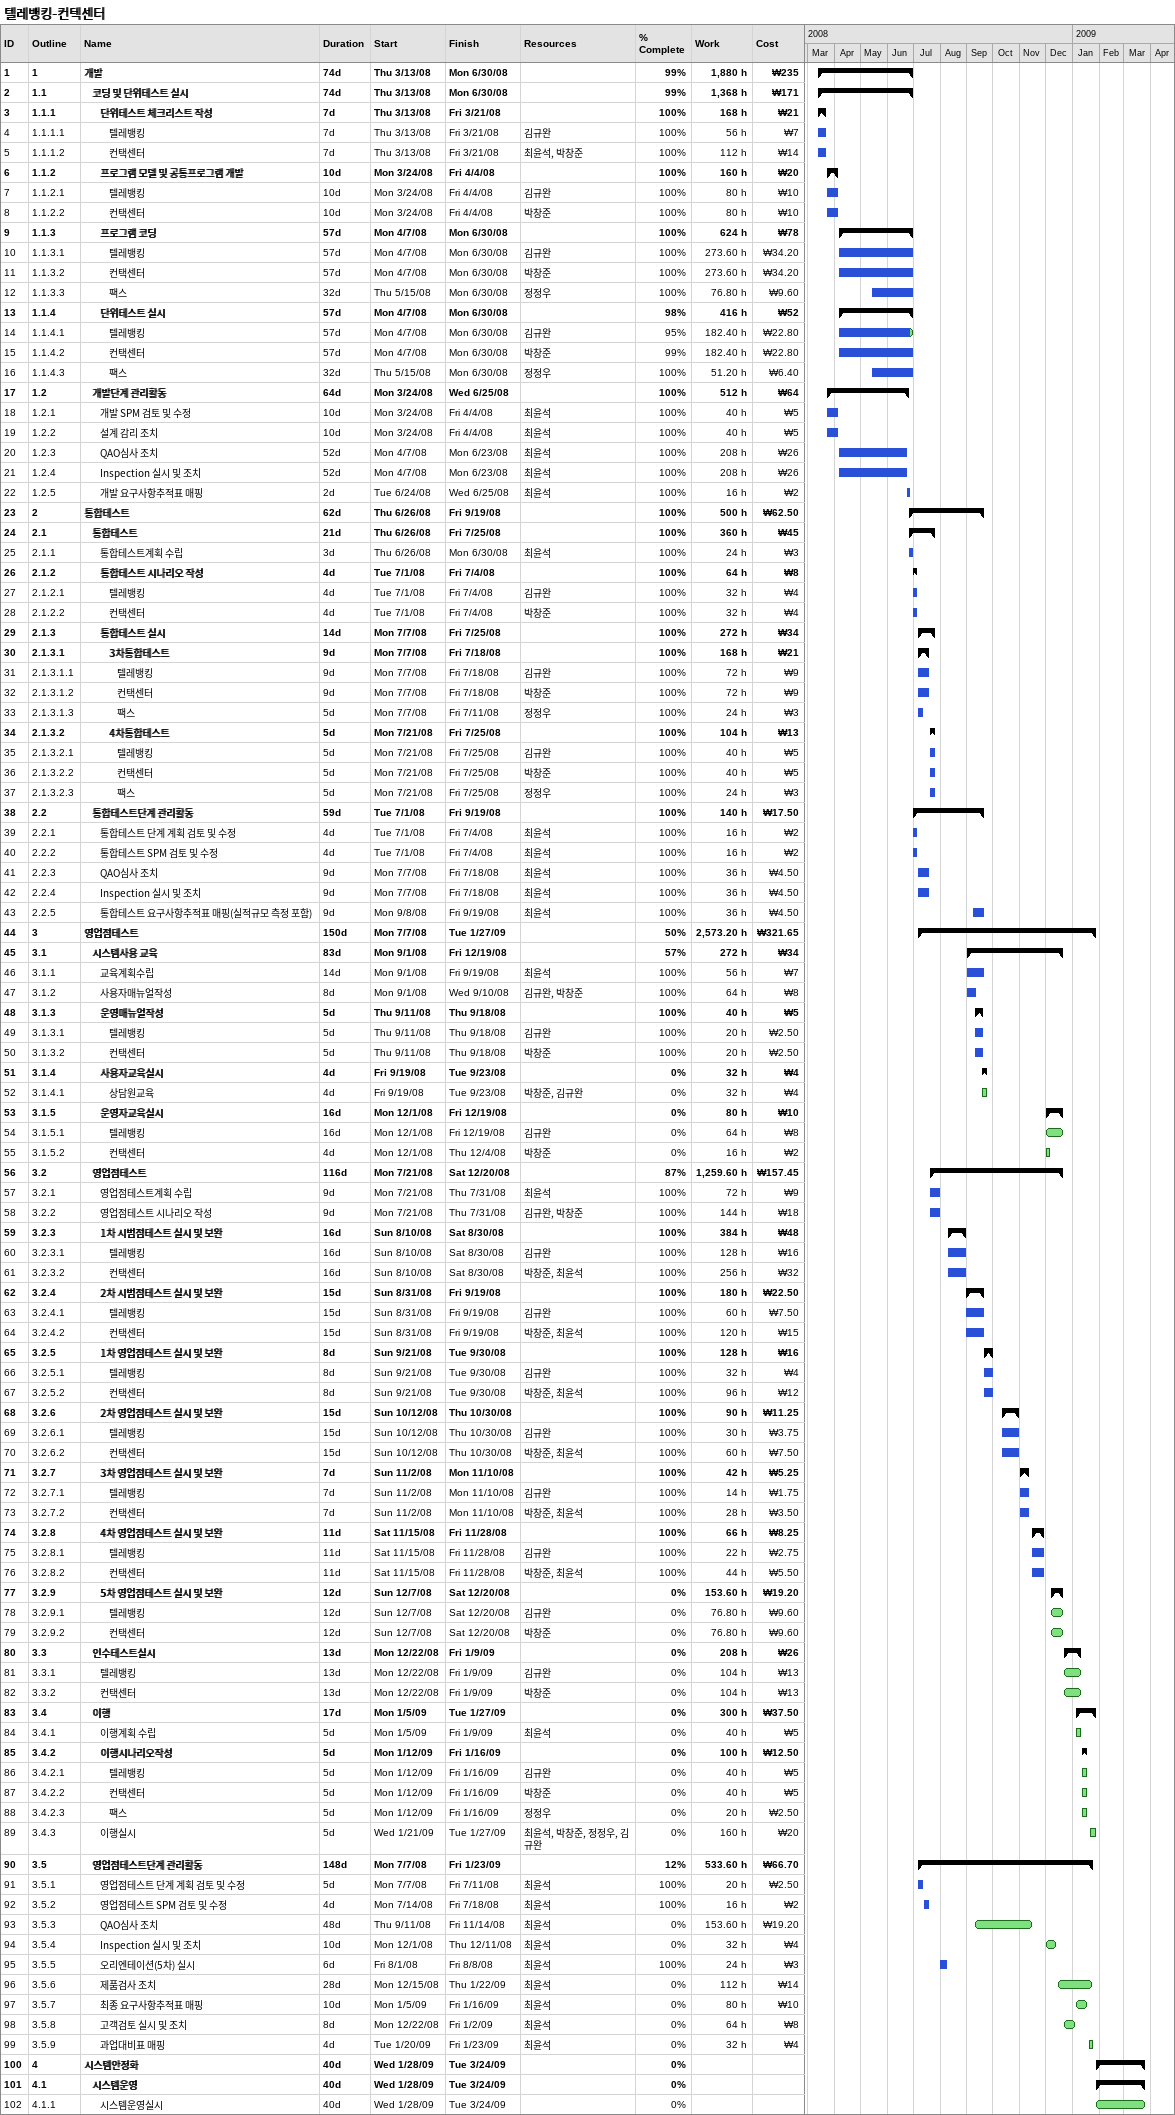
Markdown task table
텔레뱅킹-컨텍센터

| ID | WBS | Task | Duration | Start | Finish | Resources | % complete | Work (h) | Cost (₩) |
|---|---|---|---|---|---|---|---|---|---|
| 1 | 1 | **개발** | 74d | 2008-03-13 | 2008-06-30 |  | 99 | 1880 | 235 |
| 2 | 1.1 | **코딩 및 단위테스트 실시** | 74d | 2008-03-13 | 2008-06-30 |  | 99 | 1368 | 171 |
| 3 | 1.1.1 | **단위테스트 체크리스트 작성** | 7d | 2008-03-13 | 2008-03-21 |  | 100 | 168 | 21 |
| 4 | 1.1.1.1 | 텔레뱅킹 | 7d | 2008-03-13 | 2008-03-21 | 김규완 | 100 | 56 | 7 |
| 5 | 1.1.1.2 | 컨택센터 | 7d | 2008-03-13 | 2008-03-21 | 최윤석, 박창준 | 100 | 112 | 14 |
| 6 | 1.1.2 | **프로그램 모델 및 공통프로그램 개발** | 10d | 2008-03-24 | 2008-04-04 |  | 100 | 160 | 20 |
| 7 | 1.1.2.1 | 텔레뱅킹 | 10d | 2008-03-24 | 2008-04-04 | 김규완 | 100 | 80 | 10 |
| 8 | 1.1.2.2 | 컨택센터 | 10d | 2008-03-24 | 2008-04-04 | 박창준 | 100 | 80 | 10 |
| 9 | 1.1.3 | **프로그램 코딩** | 57d | 2008-04-07 | 2008-06-30 |  | 100 | 624 | 78 |
| 10 | 1.1.3.1 | 텔레뱅킹 | 57d | 2008-04-07 | 2008-06-30 | 김규완 | 100 | 273.60 | 34.20 |
| 11 | 1.1.3.2 | 컨택센터 | 57d | 2008-04-07 | 2008-06-30 | 박창준 | 100 | 273.60 | 34.20 |
| 12 | 1.1.3.3 | 팩스 | 32d | 2008-05-15 | 2008-06-30 | 정정우 | 100 | 76.80 | 9.60 |
| 13 | 1.1.4 | **단위테스트 실시** | 57d | 2008-04-07 | 2008-06-30 |  | 98 | 416 | 52 |
| 14 | 1.1.4.1 | 텔레뱅킹 | 57d | 2008-04-07 | 2008-06-30 | 김규완 | 95 | 182.40 | 22.80 |
| 15 | 1.1.4.2 | 컨택센터 | 57d | 2008-04-07 | 2008-06-30 | 박창준 | 99 | 182.40 | 22.80 |
| 16 | 1.1.4.3 | 팩스 | 32d | 2008-05-15 | 2008-06-30 | 정정우 | 100 | 51.20 | 6.40 |
| 17 | 1.2 | **개발단계 관리활동** | 64d | 2008-03-24 | 2008-06-25 |  | 100 | 512 | 64 |
| 18 | 1.2.1 | 개발 SPM 검토 및 수정 | 10d | 2008-03-24 | 2008-04-04 | 최윤석 | 100 | 40 | 5 |
| 19 | 1.2.2 | 설계 감리 조치 | 10d | 2008-03-24 | 2008-04-04 | 최윤석 | 100 | 40 | 5 |
| 20 | 1.2.3 | QAO심사 조치 | 52d | 2008-04-07 | 2008-06-23 | 최윤석 | 100 | 208 | 26 |
| 21 | 1.2.4 | Inspection 실시 및 조치 | 52d | 2008-04-07 | 2008-06-23 | 최윤석 | 100 | 208 | 26 |
| 22 | 1.2.5 | 개발 요구사항추적표 매핑 | 2d | 2008-06-24 | 2008-06-25 | 최윤석 | 100 | 16 | 2 |
| 23 | 2 | **통합테스트** | 62d | 2008-06-26 | 2008-09-19 |  | 100 | 500 | 62.50 |
| 24 | 2.1 | **통합테스트** | 21d | 2008-06-26 | 2008-07-25 |  | 100 | 360 | 45 |
| 25 | 2.1.1 | 통합테스트계획 수립 | 3d | 2008-06-26 | 2008-06-30 | 최윤석 | 100 | 24 | 3 |
| 26 | 2.1.2 | **통합테스트 시나리오 작성** | 4d | 2008-07-01 | 2008-07-04 |  | 100 | 64 | 8 |
| 27 | 2.1.2.1 | 텔레뱅킹 | 4d | 2008-07-01 | 2008-07-04 | 김규완 | 100 | 32 | 4 |
| 28 | 2.1.2.2 | 컨택센터 | 4d | 2008-07-01 | 2008-07-04 | 박창준 | 100 | 32 | 4 |
| 29 | 2.1.3 | **통합테스트 실시** | 14d | 2008-07-07 | 2008-07-25 |  | 100 | 272 | 34 |
| 30 | 2.1.3.1 | **3차통합테스트** | 9d | 2008-07-07 | 2008-07-18 |  | 100 | 168 | 21 |
| 31 | 2.1.3.1.1 | 텔레뱅킹 | 9d | 2008-07-07 | 2008-07-18 | 김규완 | 100 | 72 | 9 |
| 32 | 2.1.3.1.2 | 컨택센터 | 9d | 2008-07-07 | 2008-07-18 | 박창준 | 100 | 72 | 9 |
| 33 | 2.1.3.1.3 | 팩스 | 5d | 2008-07-07 | 2008-07-11 | 정정우 | 100 | 24 | 3 |
| 34 | 2.1.3.2 | **4차통합테스트** | 5d | 2008-07-21 | 2008-07-25 |  | 100 | 104 | 13 |
| 35 | 2.1.3.2.1 | 텔레뱅킹 | 5d | 2008-07-21 | 2008-07-25 | 김규완 | 100 | 40 | 5 |
| 36 | 2.1.3.2.2 | 컨택센터 | 5d | 2008-07-21 | 2008-07-25 | 박창준 | 100 | 40 | 5 |
| 37 | 2.1.3.2.3 | 팩스 | 5d | 2008-07-21 | 2008-07-25 | 정정우 | 100 | 24 | 3 |
| 38 | 2.2 | **통합테스트단계 관리활동** | 59d | 2008-07-01 | 2008-09-19 |  | 100 | 140 | 17.50 |
| 39 | 2.2.1 | 통합테스트 단계 계획 검토 및 수정 | 4d | 2008-07-01 | 2008-07-04 | 최윤석 | 100 | 16 | 2 |
| 40 | 2.2.2 | 통합테스트 SPM 검토 및 수정 | 4d | 2008-07-01 | 2008-07-04 | 최윤석 | 100 | 16 | 2 |
| 41 | 2.2.3 | QAO심사 조치 | 9d | 2008-07-07 | 2008-07-18 | 최윤석 | 100 | 36 | 4.50 |
| 42 | 2.2.4 | Inspection 실시 및 조치 | 9d | 2008-07-07 | 2008-07-18 | 최윤석 | 100 | 36 | 4.50 |
| 43 | 2.2.5 | 통합테스트 요구사항추적표 매핑(실적규모 측정 포함) | 9d | 2008-09-08 | 2008-09-19 | 최윤석 | 100 | 36 | 4.50 |
| 44 | 3 | **영업점테스트** | 150d | 2008-07-07 | 2009-01-27 |  | 50 | 2573.20 | 321.65 |
| 45 | 3.1 | **시스템사용 교육** | 83d | 2008-09-01 | 2008-12-19 |  | 57 | 272 | 34 |
| 46 | 3.1.1 | 교육계획수립 | 14d | 2008-09-01 | 2008-09-19 | 최윤석 | 100 | 56 | 7 |
| 47 | 3.1.2 | 사용자매뉴얼작성 | 8d | 2008-09-01 | 2008-09-10 | 김규완, 박창준 | 100 | 64 | 8 |
| 48 | 3.1.3 | **운영매뉴얼작성** | 5d | 2008-09-11 | 2008-09-18 |  | 100 | 40 | 5 |
| 49 | 3.1.3.1 | 텔레뱅킹 | 5d | 2008-09-11 | 2008-09-18 | 김규완 | 100 | 20 | 2.50 |
| 50 | 3.1.3.2 | 컨택센터 | 5d | 2008-09-11 | 2008-09-18 | 박창준 | 100 | 20 | 2.50 |
| 51 | 3.1.4 | **사용자교육실시** | 4d | 2008-09-19 | 2008-09-23 |  | 0 | 32 | 4 |
| 52 | 3.1.4.1 | 상담원교육 | 4d | 2008-09-19 | 2008-09-23 | 박창준, 김규완 | 0 | 32 | 4 |
| 53 | 3.1.5 | **운영자교육실시** | 16d | 2008-12-01 | 2008-12-19 |  | 0 | 80 | 10 |
| 54 | 3.1.5.1 | 텔레뱅킹 | 16d | 2008-12-01 | 2008-12-19 | 김규완 | 0 | 64 | 8 |
| 55 | 3.1.5.2 | 컨택센터 | 4d | 2008-12-01 | 2008-12-04 | 박창준 | 0 | 16 | 2 |
| 56 | 3.2 | **영업점테스트** | 116d | 2008-07-21 | 2008-12-20 |  | 87 | 1259.60 | 157.45 |
| 57 | 3.2.1 | 영업점테스트계획 수립 | 9d | 2008-07-21 | 2008-07-31 | 최윤석 | 100 | 72 | 9 |
| 58 | 3.2.2 | 영업점테스트 시나리오 작성 | 9d | 2008-07-21 | 2008-07-31 | 김규완, 박창준 | 100 | 144 | 18 |
| 59 | 3.2.3 | **1차 시범점테스트 실시 및 보완** | 16d | 2008-08-10 | 2008-08-30 |  | 100 | 384 | 48 |
| 60 | 3.2.3.1 | 텔레뱅킹 | 16d | 2008-08-10 | 2008-08-30 | 김규완 | 100 | 128 | 16 |
| 61 | 3.2.3.2 | 컨택센터 | 16d | 2008-08-10 | 2008-08-30 | 박창준, 최윤석 | 100 | 256 | 32 |
| 62 | 3.2.4 | **2차 시범점테스트 실시 및 보완** | 15d | 2008-08-31 | 2008-09-19 |  | 100 | 180 | 22.50 |
| 63 | 3.2.4.1 | 텔레뱅킹 | 15d | 2008-08-31 | 2008-09-19 | 김규완 | 100 | 60 | 7.50 |
| 64 | 3.2.4.2 | 컨택센터 | 15d | 2008-08-31 | 2008-09-19 | 박창준, 최윤석 | 100 | 120 | 15 |
| 65 | 3.2.5 | **1차 영업점테스트 실시 및 보완** | 8d | 2008-09-21 | 2008-09-30 |  | 100 | 128 | 16 |
| 66 | 3.2.5.1 | 텔레뱅킹 | 8d | 2008-09-21 | 2008-09-30 | 김규완 | 100 | 32 | 4 |
| 67 | 3.2.5.2 | 컨택센터 | 8d | 2008-09-21 | 2008-09-30 | 박창준, 최윤석 | 100 | 96 | 12 |
| 68 | 3.2.6 | **2차 영업점테스트 실시 및 보완** | 15d | 2008-10-12 | 2008-10-30 |  | 100 | 90 | 11.25 |
| 69 | 3.2.6.1 | 텔레뱅킹 | 15d | 2008-10-12 | 2008-10-30 | 김규완 | 100 | 30 | 3.75 |
| 70 | 3.2.6.2 | 컨택센터 | 15d | 2008-10-12 | 2008-10-30 | 박창준, 최윤석 | 100 | 60 | 7.50 |
| 71 | 3.2.7 | **3차 영업점테스트 실시 및 보완** | 7d | 2008-11-02 | 2008-11-10 |  | 100 | 42 | 5.25 |
| 72 | 3.2.7.1 | 텔레뱅킹 | 7d | 2008-11-02 | 2008-11-10 | 김규완 | 100 | 14 | 1.75 |
| 73 | 3.2.7.2 | 컨택센터 | 7d | 2008-11-02 | 2008-11-10 | 박창준, 최윤석 | 100 | 28 | 3.50 |
| 74 | 3.2.8 | **4차 영업점테스트 실시 및 보완** | 11d | 2008-11-15 | 2008-11-28 |  | 100 | 66 | 8.25 |
| 75 | 3.2.8.1 | 텔레뱅킹 | 11d | 2008-11-15 | 2008-11-28 | 김규완 | 100 | 22 | 2.75 |
| 76 | 3.2.8.2 | 컨택센터 | 11d | 2008-11-15 | 2008-11-28 | 박창준, 최윤석 | 100 | 44 | 5.50 |
| 77 | 3.2.9 | **5차 영업점테스트 실시 및 보완** | 12d | 2008-12-07 | 2008-12-20 |  | 0 | 153.60 | 19.20 |
| 78 | 3.2.9.1 | 텔레뱅킹 | 12d | 2008-12-07 | 2008-12-20 | 김규완 | 0 | 76.80 | 9.60 |
| 79 | 3.2.9.2 | 컨택센터 | 12d | 2008-12-07 | 2008-12-20 | 박창준 | 0 | 76.80 | 9.60 |
| 80 | 3.3 | **인수테스트실시** | 13d | 2008-12-22 | 2009-01-09 |  | 0 | 208 | 26 |
| 81 | 3.3.1 | 텔레뱅킹 | 13d | 2008-12-22 | 2009-01-09 | 김규완 | 0 | 104 | 13 |
| 82 | 3.3.2 | 컨택센터 | 13d | 2008-12-22 | 2009-01-09 | 박창준 | 0 | 104 | 13 |
| 83 | 3.4 | **이행** | 17d | 2009-01-05 | 2009-01-27 |  | 0 | 300 | 37.50 |
| 84 | 3.4.1 | 이행계획 수립 | 5d | 2009-01-05 | 2009-01-09 | 최윤석 | 0 | 40 | 5 |
| 85 | 3.4.2 | **이행시나리오작성** | 5d | 2009-01-12 | 2009-01-16 |  | 0 | 100 | 12.50 |
| 86 | 3.4.2.1 | 텔레뱅킹 | 5d | 2009-01-12 | 2009-01-16 | 김규완 | 0 | 40 | 5 |
| 87 | 3.4.2.2 | 컨택센터 | 5d | 2009-01-12 | 2009-01-16 | 박창준 | 0 | 40 | 5 |
| 88 | 3.4.2.3 | 팩스 | 5d | 2009-01-12 | 2009-01-16 | 정정우 | 0 | 20 | 2.50 |
| 89 | 3.4.3 | 이행실시 | 5d | 2009-01-21 | 2009-01-27 | 최윤석, 박창준, 정정우, 김규완 | 0 | 160 | 20 |
| 90 | 3.5 | **영업점테스트단계 관리활동** | 148d | 2008-07-07 | 2009-01-23 |  | 12 | 533.60 | 66.70 |
| 91 | 3.5.1 | 영업점테스트 단계 계획 검토 및 수정 | 5d | 2008-07-07 | 2008-07-11 | 최윤석 | 100 | 20 | 2.50 |
| 92 | 3.5.2 | 영업점테스트 SPM 검토 및 수정 | 4d | 2008-07-14 | 2008-07-18 | 최윤석 | 100 | 16 | 2 |
| 93 | 3.5.3 | QAO심사 조치 | 48d | 2008-09-11 | 2008-11-14 | 최윤석 | 0 | 153.60 | 19.20 |
| 94 | 3.5.4 | Inspection 실시 및 조치 | 10d | 2008-12-01 | 2008-12-11 | 최윤석 | 0 | 32 | 4 |
| 95 | 3.5.5 | 오리엔테이션(5차) 실시 | 6d | 2008-08-01 | 2008-08-08 | 최윤석 | 100 | 24 | 3 |
| 96 | 3.5.6 | 제품검사 조치 | 28d | 2008-12-15 | 2009-01-22 | 최윤석 | 0 | 112 | 14 |
| 97 | 3.5.7 | 최종 요구사항추적표 매핑 | 10d | 2009-01-05 | 2009-01-16 | 최윤석 | 0 | 80 | 10 |
| 98 | 3.5.8 | 고객검토 실시 및 조치 | 8d | 2008-12-22 | 2009-01-02 | 최윤석 | 0 | 64 | 8 |
| 99 | 3.5.9 | 과업대비표 매핑 | 4d | 2009-01-20 | 2009-01-23 | 최윤석 | 0 | 32 | 4 |
| 100 | 4 | **시스템안정화** | 40d | 2009-01-28 | 2009-03-24 |  | 0 |  |  |
| 101 | 4.1 | **시스템운영** | 40d | 2009-01-28 | 2009-03-24 |  | 0 |  |  |
| 102 | 4.1.1 | 시스템운영실시 | 40d | 2009-01-28 | 2009-03-24 |  | 0 |  |  |
